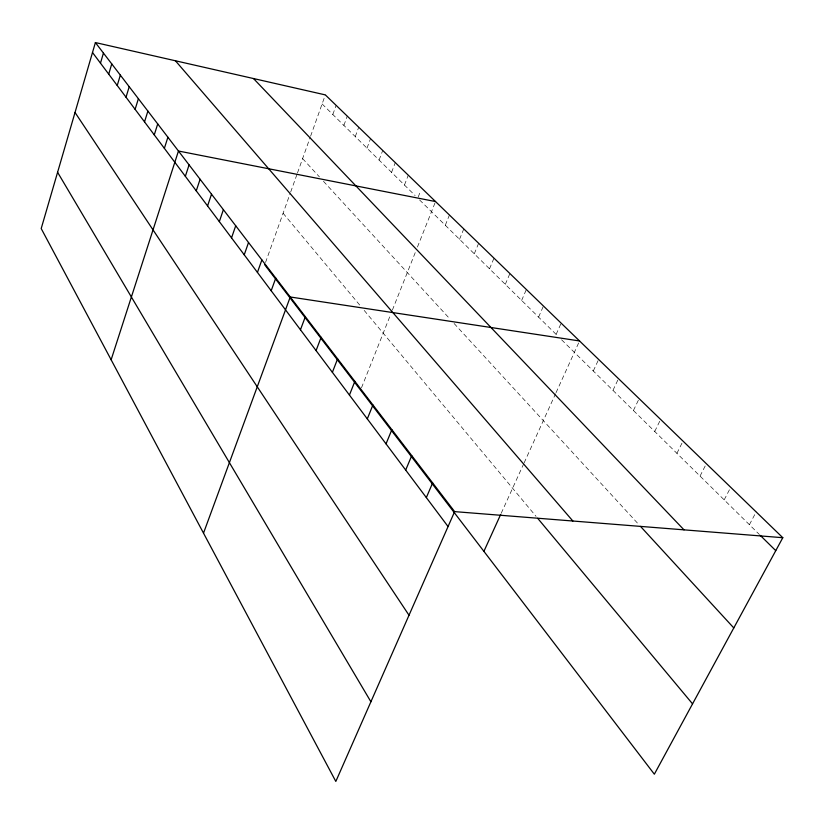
<?xml version="1.0" encoding="UTF-8"?>
<svg xmlns="http://www.w3.org/2000/svg" width="824" height="824" viewBox="0 0 824 824"><rect width="100%" height="100%" fill="white"/><g stroke="black" fill="none" stroke-linecap="round" stroke-linejoin="round"><path stroke-width="0.62" stroke-dasharray="4.12 3.09" d="M265.544 262.454L290.254 193.207M290.676 192.033L297.052 174.163M297.474 172.968L310.174 137.371M310.596 136.197L325.336 94.894M332.824 114.515L336.141 105.348M343.876 125.403L347.264 116.122M355.257 136.609L358.728 127.215M366.989 148.155L370.543 138.648M379.091 160.072L382.727 150.442M391.575 172.36L395.304 162.616M404.46 185.05L408.282 175.182M418.201 197.039L420.807 190.375M361.509 387.754L390.555 314.706M392.389 310.082L415.615 251.67M417.459 247.025L435.536 201.561M445.3 225.261L449.43 215.013M459.545 239.29L463.788 228.907M474.284 253.802L478.631 243.286M489.518 268.809L493.998 258.149M505.297 284.342L509.901 273.547M521.633 300.43L526.371 289.492M538.577 317.106L543.449 306.023M556.138 334.4L561.165 323.163M501.219 513.27L523.611 464.005M524.136 462.851L555.52 393.821M556.046 392.657L579.54 340.961M593.301 370.985L598.636 359.439M612.974 390.36L618.484 378.649M633.429 410.507L639.125 398.631M654.73 431.477L660.611 419.426M676.916 453.324L683.003 441.098M700.05 476.097L706.353 463.696M724.183 499.869L730.723 487.293M749.407 524.692L756.174 511.931M322.102 103.958L415.1 195.525M419.591 199.954L557.961 336.192M561.607 339.787L759.398 534.539M302.604 158.599L319.403 176.892M323.482 181.321L449.822 318.847M454.096 323.492L638.816 524.569M283.096 213.251L360.15 305.58M364.198 310.421L536.064 516.36"/><path stroke-width="1.24" d="M95.399 42.56L41.2 228.547L335.821 781.44L454.632 511.622L95.399 42.56L325.336 94.894L782.8 537.701L654.349 774.199L264.71 264.772M100.477 63.16L103.443 53.066M108.716 74.139L111.755 63.922M117.224 85.49L120.345 75.128M126.02 97.222L129.214 86.716M135.115 109.345L138.391 98.695M144.53 121.89L147.887 111.096M154.273 134.879L157.714 123.93M164.367 148.33L167.9 137.227M111.137 359.779L178.458 151.019L435.536 201.561M185.349 176.305L189.077 164.882M196.256 190.849L200.088 179.272M207.576 205.948L211.521 194.186M219.328 221.615L223.386 209.677M231.534 237.889L235.715 225.776M244.234 254.812L248.529 242.513M257.438 272.414L261.867 259.931M271.189 290.748L275.762 278.079M203.507 533.138L290.244 296.98L579.54 340.961M300.461 329.775L305.354 316.704M316.076 350.591L321.123 337.304M332.381 372.324L337.613 358.831M349.438 395.077L354.856 381.358M367.308 418.891L372.922 404.945M386.034 443.858L391.863 429.675M405.686 470.051L411.743 455.631M426.338 497.583L432.641 482.916M483.904 551.359L500.704 514.413M454.632 511.622L782.8 537.701M760.315 535.435L775.765 550.648M253.493 78.538L684.002 529.853M640.495 526.392L733.793 627.939M175.419 60.77L572.865 521.015M537.67 518.286L692.551 703.861M92.494 52.509L448.06 526.546M75.025 112.466L409.003 615.229M57.587 172.288L370.903 701.77"/></g></svg>
